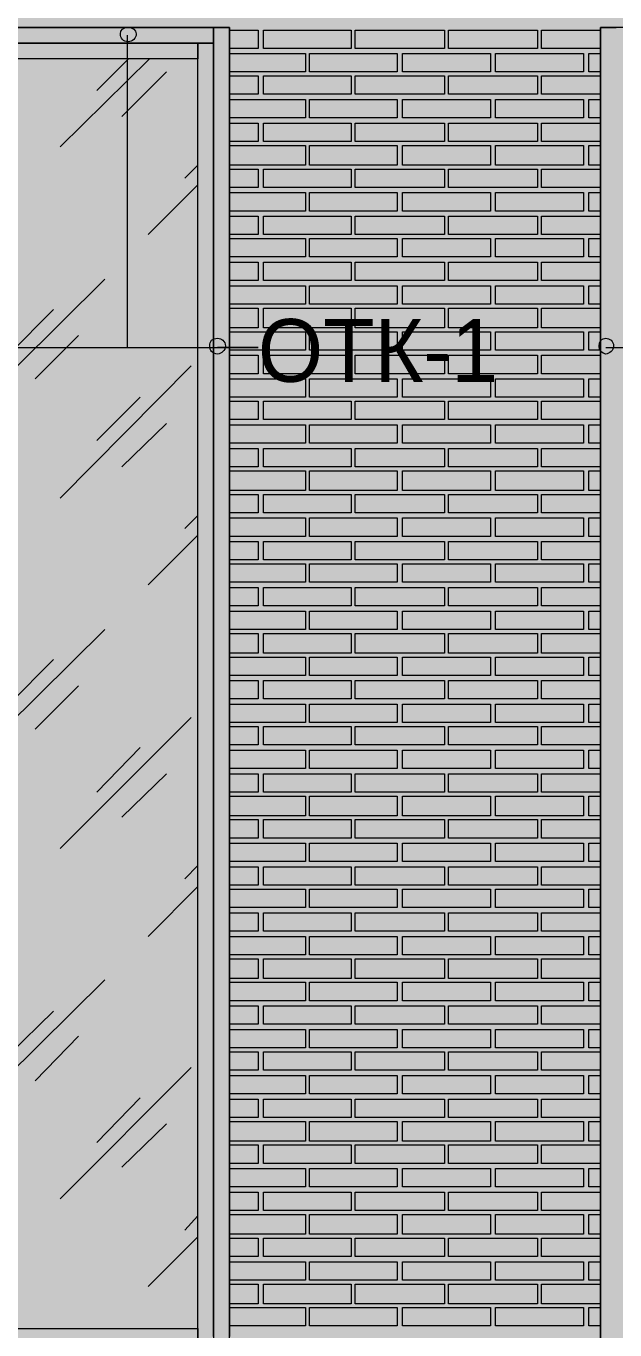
# Model space of a CAD drawing. Header units: millimetres. Extents: x -28928 to 100580, y -22867 to 36490.
# Drawn here: x 18152 to 20052, y 2729 to 6934 of the extents above; entities that cross this region are included whole.
import ezdxf

# ---------------------------------------------------------------- set-up
doc = ezdxf.new("R2010")
doc.units = ezdxf.units.MM
doc.layers.add('PDF _Геометрия', color=7, linetype='Continuous', true_color=0x8f8e8d)
doc.layers.add('PDF _Сплошная заливка', color=7, linetype='Continuous', true_color=0xffffff)
doc.layers.add('PDF _Текст', color=7, linetype='Continuous')

msp = doc.modelspace()

# ---------------------------------------------------------------- hatches: boundary and pattern name
at = {"layer": 'PDF _Сплошная заливка', "true_color": 0xdcd6cf, "transparency": 33554559}
msp.add_hatch(color=254, dxfattribs=at).paths.add_polyline_path([(29465.28620765444, 1544.120618822559), (29486.44005380829, 1544.120618822559), (29486.44005380829, 9028.35138805342), (4952.209284577239, 9028.35138805342), (4952.209284577239, -4713.187073485198), (29465.28620765444, -4713.187073485198)])

# ---------------------------------------------------------------- linework, layer by layer
at = {"layer": 'PDF _Геометрия', "color": 7, "lineweight": 9}
for points in [[(18807.97851534663, 33.73600343792714), (18807.97851534663, 2732.966772668733), (18807.97851534663, 3553.736003437982), (18807.97851534663, 5711.428311130312), (18807.97851534663, 6929.889849591866), (17009.90159226968, 6929.889849591866), (17009.90159226968, 5711.428311130312), (17009.90159226968, 3553.736003437982), (17009.90159226968, 2732.966772668733), (17009.90159226968, 33.73600343792714)], [(18757.20928457741, 2707.58215728412), (18757.20928457741, 6853.736003438018), (18757.20928457741, 6929.889849591866), (18757.20928457741, 6879.120618822635), (18731.82466919279, 6879.120618822635), (17081.82466919277, 6879.120618822635), (17056.44005380815, 6879.120618822635), (17107.20928457738, 6879.120618822635), (17107.20928457738, 2707.58215728412)], [(17056.44005380815, 2707.58215728412), (17056.44005380815, 6879.120618822635), (17056.44005380815, 6929.889849591866), (17081.82466919277, 6929.889849591866), (18731.82466919279, 6929.889849591866), (18757.20928457741, 6929.889849591866), (18807.97851534663, 6929.889849591866), (18807.97851534663, 6853.736003438018), (18807.97851534663, 2707.58215728412)], [(18477.97851534663, 6904.505234207249), (18477.97851534663, 5897.582157284149), (18901.05543842355, 5897.582157284149), (18769.90159226971, 5897.582157284149)], [(21803.36313073129, 6929.889849591866), (20005.28620765434, 6929.889849591866), (20005.28620765434, 5711.428311130312), (20005.28620765434, 3553.736003437982), (20005.28620765434, 2732.966772668733), (20005.28620765434, 33.73600343792714), (20005.28620765434, 109.8898495917747), (20005.28620765434, 807.9667726687039), (20005.28620765434, 2707.58215728412), (20005.28620765434, 6853.736003438018), (20005.28620765434, 6929.889849591866), (20056.05543842357, 6929.889849591866)], [(18262.2092845774, 6544.889849591847), (18549.9015922697, 6828.351388053401)], [(18380.67082303893, 6726.81292651494), (18482.20928457739, 6828.351388053401)], [(18461.05543842354, 6642.197541899546), (18604.90159226971, 6786.043695745699)], [(18664.13236150047, 6443.351388053386), (18706.44005380817, 6485.659080361089)], [(18545.67082303893, 6261.428311130312), (18706.44005380817, 6422.19754189955)], [(17978.74774611585, 5694.505234207223), (18406.05543842355, 6117.582157284163)], [(18097.2092845774, 5876.428311130316), (18241.05543842355, 6020.274464976465)], [(18181.82466919277, 5796.043695745684), (18321.44005380816, 5935.659080361071)], [(17022.59389996199, 5897.582157284149), (18901.05543842355, 5897.582157284149)], [(20022.20928457741, 5897.582157284149), (21896.4400538082, 5897.582157284149)], [(18262.2092845774, 5411.043695745688), (18685.28620765432, 5838.35138805339)], [(18380.67082303893, 5597.197541899543), (18520.28620765432, 5736.812926514929)], [(18461.05543842354, 5512.582157284149), (18604.90159226971, 5652.197541899535)], [(18664.13236150047, 5313.736003437989), (18706.44005380817, 5356.043695745691)], [(18545.67082303893, 5131.812926514915), (18706.44005380817, 5292.582157284152)], [(17978.74774611585, 4564.889849591826), (18406.05543842355, 4987.966772668766)], [(18097.2092845774, 4746.812926514918), (18241.05543842355, 4890.659080361067)], [(18181.82466919277, 4666.428311130287), (18321.44005380816, 4806.043695745673)], [(18262.2092845774, 4281.42831113029), (18685.28620765432, 4704.505234207212)], [(18380.67082303893, 4463.351388053361), (18520.28620765432, 4607.197541899532)], [(18461.05543842354, 4382.966772668751), (18604.90159226971, 4522.582157284138)], [(18664.13236150047, 4184.120618822591), (18706.44005380817, 4226.428311130294)], [(18545.67082303893, 3997.966772668755), (18706.44005380817, 4158.736003437974)], [(17978.74774611585, 3435.274464976428), (18406.05543842355, 3858.351388053368)], [(18097.2092845774, 3617.197541899521), (18241.05543842355, 3756.812926514904)], [(18181.82466919277, 3532.582157284127), (18321.44005380816, 3676.428311130276)], [(18262.2092845774, 3151.812926514893), (18685.28620765432, 3574.889849591815)], [(18380.67082303893, 3333.736003437964), (18520.28620765432, 3477.582157284134)], [(18461.05543842354, 3253.351388053354), (18604.90159226971, 3392.96677266874)], [(18664.13236150047, 3050.274464976428), (18706.44005380817, 3096.812926514896)], [(18545.67082303893, 2868.351388053357), (18706.44005380817, 3029.120618822577)]]:
    msp.add_lwpolyline(points, dxfattribs=at)
at = {"layer": 'PDF _Геометрия', "lineweight": 9}
for points in [[(18807.97851534663, 6921.428311130319), (18901.05543842355, 6921.428311130319), (18901.05543842355, 6862.197541899543), (18807.97851534663, 6862.197541899543)], [(20005.28620765434, 6862.197541899543), (19814.90159226972, 6862.197541899543), (19814.90159226972, 6921.428311130319), (20005.28620765434, 6921.428311130319)], [(18807.97851534663, 6845.274464976472), (18909.5169768851, 6845.274464976472), (19053.36313073125, 6845.274464976472), (19053.36313073125, 6786.043695745699), (18909.5169768851, 6786.043695745699), (18807.97851534663, 6786.043695745699)], [(20005.28620765434, 6786.043695745699), (19967.20928457741, 6786.043695745699), (19967.20928457741, 6845.274464976472), (20005.28620765434, 6845.274464976472)], [(18807.97851534663, 6773.35138805339), (18901.05543842355, 6773.35138805339), (18901.05543842355, 6714.120618822632), (18807.97851534663, 6714.120618822632)], [(20005.28620765434, 6714.120618822632), (19814.90159226972, 6714.120618822632), (19814.90159226972, 6773.35138805339), (20005.28620765434, 6773.35138805339)], [(18807.97851534663, 6697.197541899543), (18909.5169768851, 6697.197541899543), (19053.36313073125, 6697.197541899543), (19053.36313073125, 6637.966772668784), (18909.5169768851, 6637.966772668784), (18807.97851534663, 6637.966772668784)], [(20005.28620765434, 6637.966772668784), (19967.20928457741, 6637.966772668784), (19967.20928457741, 6697.197541899543), (20005.28620765434, 6697.197541899543)], [(18807.97851534663, 6621.043695745695), (18901.05543842355, 6621.043695745695), (18901.05543842355, 6561.812926514936), (18807.97851534663, 6561.812926514936)], [(20005.28620765434, 6561.812926514936), (19814.90159226972, 6561.812926514936), (19814.90159226972, 6621.043695745695), (20005.28620765434, 6621.043695745695)], [(18807.97851534663, 6549.120618822628), (18909.5169768851, 6549.120618822628), (19053.36313073125, 6549.120618822628), (19053.36313073125, 6485.659080361089), (18909.5169768851, 6485.659080361089), (18807.97851534663, 6485.659080361089)], [(20005.28620765434, 6485.659080361089), (19967.20928457741, 6485.659080361089), (19967.20928457741, 6549.120618822628), (20005.28620765434, 6549.120618822628)], [(18807.97851534663, 6472.966772668784), (18901.05543842355, 6472.966772668784), (18901.05543842355, 6413.736003438007), (18807.97851534663, 6413.736003438007)], [(20005.28620765434, 6413.736003438007), (19814.90159226972, 6413.736003438007), (19814.90159226972, 6472.966772668784), (20005.28620765434, 6472.966772668784)], [(18807.97851534663, 6396.812926514936), (18909.5169768851, 6396.812926514936), (19053.36313073125, 6396.812926514936), (19053.36313073125, 6337.58215728416), (18909.5169768851, 6337.58215728416), (18807.97851534663, 6337.58215728416)], [(20005.28620765434, 6337.58215728416), (19967.20928457741, 6337.58215728416), (19967.20928457741, 6396.812926514936), (20005.28620765434, 6396.812926514936)], [(18807.97851534663, 6320.659080361089), (18901.05543842355, 6320.659080361089), (18901.05543842355, 6261.428311130312), (18807.97851534663, 6261.428311130312)], [(20005.28620765434, 6261.428311130312), (19814.90159226972, 6261.428311130312), (19814.90159226972, 6320.659080361089), (20005.28620765434, 6320.659080361089)], [(18807.97851534663, 6248.736003438004), (18909.5169768851, 6248.736003438004), (19053.36313073125, 6248.736003438004), (19053.36313073125, 6189.505234207227), (18909.5169768851, 6189.505234207227), (18807.97851534663, 6189.505234207227)], [(20005.28620765434, 6189.505234207227), (19967.20928457741, 6189.505234207227), (19967.20928457741, 6248.736003438004), (20005.28620765434, 6248.736003438004)], [(18807.97851534663, 6172.582157284156), (18901.05543842355, 6172.582157284156), (18901.05543842355, 6113.351388053383), (18807.97851534663, 6113.351388053383)], [(20005.28620765434, 6113.351388053383), (19814.90159226972, 6113.351388053383), (19814.90159226972, 6172.582157284156), (20005.28620765434, 6172.582157284156)], [(18807.97851534663, 6096.428311130312), (18909.5169768851, 6096.428311130312), (19053.36313073125, 6096.428311130312), (19053.36313073125, 6037.197541899535), (18909.5169768851, 6037.197541899535), (18807.97851534663, 6037.197541899535)], [(20005.28620765434, 6037.197541899535), (19967.20928457741, 6037.197541899535), (19967.20928457741, 6096.428311130312), (20005.28620765434, 6096.428311130312)], [(18807.97851534663, 6024.505234207227), (18901.05543842355, 6024.505234207227), (18901.05543842355, 5961.043695745688), (18807.97851534663, 5961.043695745688)], [(20005.28620765434, 5961.043695745688), (19814.90159226972, 5961.043695745688), (19814.90159226972, 6024.505234207227), (20005.28620765434, 6024.505234207227)], [(18807.97851534663, 5948.351388053379), (18909.5169768851, 5948.351388053379), (19053.36313073125, 5948.351388053379), (19053.36313073125, 5889.120618822621), (18909.5169768851, 5889.120618822621), (18807.97851534663, 5889.120618822621)], [(20005.28620765434, 5889.120618822621), (19967.20928457741, 5889.120618822621), (19967.20928457741, 5948.351388053379), (20005.28620765434, 5948.351388053379)], [(18807.97851534663, 5872.197541899532), (18901.05543842355, 5872.197541899532), (18901.05543842355, 5812.966772668777), (18807.97851534663, 5812.966772668777)], [(20005.28620765434, 5812.966772668777), (19814.90159226972, 5812.966772668777), (19814.90159226972, 5872.197541899532), (20005.28620765434, 5872.197541899532)], [(18807.97851534663, 5796.043695745684), (18909.5169768851, 5796.043695745684), (19053.36313073125, 5796.043695745684), (19053.36313073125, 5736.812926514929), (18909.5169768851, 5736.812926514929), (18807.97851534663, 5736.812926514929)], [(20005.28620765434, 5736.812926514929), (19967.20928457741, 5736.812926514929), (19967.20928457741, 5796.043695745684), (20005.28620765434, 5796.043695745684)], [(18807.97851534663, 5724.120618822621), (18901.05543842355, 5724.120618822621), (18901.05543842355, 5664.889849591844), (18807.97851534663, 5664.889849591844)], [(20005.28620765434, 5664.889849591844), (19814.90159226972, 5664.889849591844), (19814.90159226972, 5724.120618822621), (20005.28620765434, 5724.120618822621)], [(18807.97851534663, 5647.966772668773), (18909.5169768851, 5647.966772668773), (19053.36313073125, 5647.966772668773), (19053.36313073125, 5588.736003437996), (18909.5169768851, 5588.736003437996), (18807.97851534663, 5588.736003437996)], [(20005.28620765434, 5588.736003437996), (19967.20928457741, 5588.736003437996), (19967.20928457741, 5647.966772668773), (20005.28620765434, 5647.966772668773)], [(18807.97851534663, 5571.812926514925), (18901.05543842355, 5571.812926514925), (18901.05543842355, 5512.582157284149), (18807.97851534663, 5512.582157284149)], [(20005.28620765434, 5512.582157284149), (19814.90159226972, 5512.582157284149), (19814.90159226972, 5571.812926514925), (20005.28620765434, 5571.812926514925)], [(18807.97851534663, 5499.889849591844), (18909.5169768851, 5499.889849591844), (19053.36313073125, 5499.889849591844), (19053.36313073125, 5436.428311130305), (18909.5169768851, 5436.428311130305), (18807.97851534663, 5436.428311130305)], [(20005.28620765434, 5436.428311130305), (19967.20928457741, 5436.428311130305), (19967.20928457741, 5499.889849591844), (20005.28620765434, 5499.889849591844)], [(18807.97851534663, 5423.736003437996), (18901.05543842355, 5423.736003437996), (18901.05543842355, 5364.505234207219), (18807.97851534663, 5364.505234207219)], [(20005.28620765434, 5364.505234207219), (19814.90159226972, 5364.505234207219), (19814.90159226972, 5423.736003437996), (20005.28620765434, 5423.736003437996)], [(18807.97851534663, 5347.582157284149), (18909.5169768851, 5347.582157284149), (19053.36313073125, 5347.582157284149), (19053.36313073125, 5288.351388053372), (18909.5169768851, 5288.351388053372), (18807.97851534663, 5288.351388053372)], [(20005.28620765434, 5288.351388053372), (19967.20928457741, 5288.351388053372), (19967.20928457741, 5347.582157284149), (20005.28620765434, 5347.582157284149)], [(18807.97851534663, 5271.428311130301), (18901.05543842355, 5271.428311130301), (18901.05543842355, 5212.197541899524), (18807.97851534663, 5212.197541899524)], [(20005.28620765434, 5212.197541899524), (19814.90159226972, 5212.197541899524), (19814.90159226972, 5271.428311130301), (20005.28620765434, 5271.428311130301)], [(18807.97851534663, 5199.505234207216), (18909.5169768851, 5199.505234207216), (19053.36313073125, 5199.505234207216), (19053.36313073125, 5140.274464976461), (18909.5169768851, 5140.274464976461), (18807.97851534663, 5140.274464976461)], [(20005.28620765434, 5140.274464976461), (19967.20928457741, 5140.274464976461), (19967.20928457741, 5199.505234207216), (20005.28620765434, 5199.505234207216)], [(18807.97851534663, 5123.351388053372), (18901.05543842355, 5123.351388053372), (18901.05543842355, 5064.120618822613), (18807.97851534663, 5064.120618822613)], [(20005.28620765434, 5064.120618822613), (19814.90159226972, 5064.120618822613), (19814.90159226972, 5123.351388053372), (20005.28620765434, 5123.351388053372)], [(18807.97851534663, 5047.197541899524), (18909.5169768851, 5047.197541899524), (19053.36313073125, 5047.197541899524), (19053.36313073125, 4987.966772668766), (18909.5169768851, 4987.966772668766), (18807.97851534663, 4987.966772668766)], [(20005.28620765434, 4987.966772668766), (19967.20928457741, 4987.966772668766), (19967.20928457741, 5047.197541899524), (20005.28620765434, 5047.197541899524)], [(18807.97851534663, 4975.274464976457), (18901.05543842355, 4975.274464976457), (18901.05543842355, 4911.812926514918), (18807.97851534663, 4911.812926514918)], [(20005.28620765434, 4911.812926514918), (19814.90159226972, 4911.812926514918), (19814.90159226972, 4975.274464976457), (20005.28620765434, 4975.274464976457)], [(18807.97851534663, 4899.12061882261), (18909.5169768851, 4899.12061882261), (19053.36313073125, 4899.12061882261), (19053.36313073125, 4839.889849591833), (18909.5169768851, 4839.889849591833), (18807.97851534663, 4839.889849591833)], [(20005.28620765434, 4839.889849591833), (19967.20928457741, 4839.889849591833), (19967.20928457741, 4899.12061882261), (20005.28620765434, 4899.12061882261)], [(18807.97851534663, 4822.966772668762), (18901.05543842355, 4822.966772668762), (18901.05543842355, 4763.736003437989), (18807.97851534663, 4763.736003437989)], [(20005.28620765434, 4763.736003437989), (19814.90159226972, 4763.736003437989), (19814.90159226972, 4822.966772668762), (20005.28620765434, 4822.966772668762)], [(18807.97851534663, 4746.812926514918), (18909.5169768851, 4746.812926514918), (19053.36313073125, 4746.812926514918), (19053.36313073125, 4687.582157284141), (18909.5169768851, 4687.582157284141), (18807.97851534663, 4687.582157284141)], [(20005.28620765434, 4687.582157284141), (19967.20928457741, 4687.582157284141), (19967.20928457741, 4746.812926514918), (20005.28620765434, 4746.812926514918)], [(18807.97851534663, 4674.889849591833), (18901.05543842355, 4674.889849591833), (18901.05543842355, 4615.659080361056), (18807.97851534663, 4615.659080361056)], [(20005.28620765434, 4615.659080361056), (19814.90159226972, 4615.659080361056), (19814.90159226972, 4674.889849591833), (20005.28620765434, 4674.889849591833)], [(18807.97851534663, 4598.736003437985), (18909.5169768851, 4598.736003437985), (19053.36313073125, 4598.736003437985), (19053.36313073125, 4539.505234207209), (18909.5169768851, 4539.505234207209), (18807.97851534663, 4539.505234207209)], [(20005.28620765434, 4539.505234207209), (19967.20928457741, 4539.505234207209), (19967.20928457741, 4598.736003437985), (20005.28620765434, 4598.736003437985)], [(18807.97851534663, 4522.582157284138), (18901.05543842355, 4522.582157284138), (18901.05543842355, 4463.351388053361), (18807.97851534663, 4463.351388053361)], [(20005.28620765434, 4463.351388053361), (19814.90159226972, 4463.351388053361), (19814.90159226972, 4522.582157284138), (20005.28620765434, 4522.582157284138)], [(18807.97851534663, 4450.659080361056), (18909.5169768851, 4450.659080361056), (19053.36313073125, 4450.659080361056), (19053.36313073125, 4387.197541899517), (18909.5169768851, 4387.197541899517), (18807.97851534663, 4387.197541899517)], [(20005.28620765434, 4387.197541899517), (19967.20928457741, 4387.197541899517), (19967.20928457741, 4450.659080361056), (20005.28620765434, 4450.659080361056)], [(18807.97851534663, 4374.505234207209), (18901.05543842355, 4374.505234207209), (18901.05543842355, 4315.27446497645), (18807.97851534663, 4315.27446497645)], [(20005.28620765434, 4315.27446497645), (19814.90159226972, 4315.27446497645), (19814.90159226972, 4374.505234207209), (20005.28620765434, 4374.505234207209)], [(18807.97851534663, 4298.351388053361), (18909.5169768851, 4298.351388053361), (19053.36313073125, 4298.351388053361), (19053.36313073125, 4239.120618822602), (18909.5169768851, 4239.120618822602), (18807.97851534663, 4239.120618822602)], [(20005.28620765434, 4239.120618822602), (19967.20928457741, 4239.120618822602), (19967.20928457741, 4298.351388053361), (20005.28620765434, 4298.351388053361)], [(18807.97851534663, 4222.197541899513), (18901.05543842355, 4222.197541899513), (18901.05543842355, 4162.966772668755), (18807.97851534663, 4162.966772668755)], [(20005.28620765434, 4162.966772668755), (19814.90159226972, 4162.966772668755), (19814.90159226972, 4222.197541899513), (20005.28620765434, 4222.197541899513)], [(18807.97851534663, 4150.27446497645), (18909.5169768851, 4150.27446497645), (19053.36313073125, 4150.27446497645), (19053.36313073125, 4091.043695745673), (18909.5169768851, 4091.043695745673), (18807.97851534663, 4091.043695745673)], [(20005.28620765434, 4091.043695745673), (19967.20928457741, 4091.043695745673), (19967.20928457741, 4150.27446497645), (20005.28620765434, 4150.27446497645)], [(18807.97851534663, 4074.120618822602), (18901.05543842355, 4074.120618822602), (18901.05543842355, 4014.889849591826), (18807.97851534663, 4014.889849591826)], [(20005.28620765434, 4014.889849591826), (19814.90159226972, 4014.889849591826), (19814.90159226972, 4074.120618822602), (20005.28620765434, 4074.120618822602)], [(18807.97851534663, 3997.966772668755), (18909.5169768851, 3997.966772668755), (19053.36313073125, 3997.966772668755), (19053.36313073125, 3938.736003437978), (18909.5169768851, 3938.736003437978), (18807.97851534663, 3938.736003437978)], [(20005.28620765434, 3938.736003437978), (19967.20928457741, 3938.736003437978), (19967.20928457741, 3997.966772668755), (20005.28620765434, 3997.966772668755)], [(18807.97851534663, 3926.04369574567), (18901.05543842355, 3926.04369574567), (18901.05543842355, 3862.582157284131), (18807.97851534663, 3862.582157284131)], [(20005.28620765434, 3862.582157284131), (19814.90159226972, 3862.582157284131), (19814.90159226972, 3926.04369574567), (20005.28620765434, 3926.04369574567)], [(18807.97851534663, 3849.889849591822), (18909.5169768851, 3849.889849591822), (19053.36313073125, 3849.889849591822), (19053.36313073125, 3790.659080361049), (18909.5169768851, 3790.659080361049), (18807.97851534663, 3790.659080361049)], [(20005.28620765434, 3790.659080361049), (19967.20928457741, 3790.659080361049), (19967.20928457741, 3849.889849591822), (20005.28620765434, 3849.889849591822)], [(18807.97851534663, 3773.736003437978), (18901.05543842355, 3773.736003437978), (18901.05543842355, 3714.505234207201), (18807.97851534663, 3714.505234207201)], [(20005.28620765434, 3714.505234207201), (19814.90159226972, 3714.505234207201), (19814.90159226972, 3773.736003437978), (20005.28620765434, 3773.736003437978)], [(18807.97851534663, 3697.582157284131), (18909.5169768851, 3697.582157284131), (19053.36313073125, 3697.582157284131), (19053.36313073125, 3638.351388053354), (18909.5169768851, 3638.351388053354), (18807.97851534663, 3638.351388053354)], [(20005.28620765434, 3638.351388053354), (19967.20928457741, 3638.351388053354), (19967.20928457741, 3697.582157284131), (20005.28620765434, 3697.582157284131)], [(18807.97851534663, 3625.659080361045), (18901.05543842355, 3625.659080361045), (18901.05543842355, 3566.428311130287), (18807.97851534663, 3566.428311130287)], [(20005.28620765434, 3566.428311130287), (19814.90159226972, 3566.428311130287), (19814.90159226972, 3625.659080361045), (20005.28620765434, 3625.659080361045)], [(18807.97851534663, 3549.505234207198), (18909.5169768851, 3549.505234207198), (19053.36313073125, 3549.505234207198), (19053.36313073125, 3490.274464976439), (18909.5169768851, 3490.274464976439), (18807.97851534663, 3490.274464976439)], [(20005.28620765434, 3490.274464976439), (19967.20928457741, 3490.274464976439), (19967.20928457741, 3549.505234207198), (20005.28620765434, 3549.505234207198)], [(18807.97851534663, 3473.35138805335), (18901.05543842355, 3473.35138805335), (18901.05543842355, 3414.120618822595), (18807.97851534663, 3414.120618822595)], [(20005.28620765434, 3414.120618822595), (19814.90159226972, 3414.120618822595), (19814.90159226972, 3473.35138805335), (20005.28620765434, 3473.35138805335)], [(18807.97851534663, 3401.428311130287), (18909.5169768851, 3401.428311130287), (19053.36313073125, 3401.428311130287), (19053.36313073125, 3337.966772668748), (18909.5169768851, 3337.966772668748), (18807.97851534663, 3337.966772668748)], [(20005.28620765434, 3337.966772668748), (19967.20928457741, 3337.966772668748), (19967.20928457741, 3401.428311130287), (20005.28620765434, 3401.428311130287)], [(18807.97851534663, 3325.274464976439), (18901.05543842355, 3325.274464976439), (18901.05543842355, 3266.043695745662), (18807.97851534663, 3266.043695745662)], [(20005.28620765434, 3266.043695745662), (19814.90159226972, 3266.043695745662), (19814.90159226972, 3325.274464976439), (20005.28620765434, 3325.274464976439)], [(18807.97851534663, 3249.120618822591), (18909.5169768851, 3249.120618822591), (19053.36313073125, 3249.120618822591), (19053.36313073125, 3189.889849591815), (18909.5169768851, 3189.889849591815), (18807.97851534663, 3189.889849591815)], [(20005.28620765434, 3189.889849591815), (19967.20928457741, 3189.889849591815), (19967.20928457741, 3249.120618822591), (20005.28620765434, 3249.120618822591)], [(18807.97851534663, 3172.966772668744), (18901.05543842355, 3172.966772668744), (18901.05543842355, 3113.736003437967), (18807.97851534663, 3113.736003437967)], [(20005.28620765434, 3113.736003437967), (19814.90159226972, 3113.736003437967), (19814.90159226972, 3172.966772668744), (20005.28620765434, 3172.966772668744)], [(18807.97851534663, 3101.043695745662), (18909.5169768851, 3101.043695745662), (19053.36313073125, 3101.043695745662), (19053.36313073125, 3037.582157284123), (18909.5169768851, 3037.582157284123), (18807.97851534663, 3037.582157284123)], [(20005.28620765434, 3037.582157284123), (19967.20928457741, 3037.582157284123), (19967.20928457741, 3101.043695745662), (20005.28620765434, 3101.043695745662)], [(18807.97851534663, 3024.889849591815), (18901.05543842355, 3024.889849591815), (18901.05543842355, 2965.659080361038), (18807.97851534663, 2965.659080361038)], [(20005.28620765434, 2965.659080361038), (19814.90159226972, 2965.659080361038), (19814.90159226972, 3024.889849591815), (20005.28620765434, 3024.889849591815)], [(18807.97851534663, 2948.736003437967), (18909.5169768851, 2948.736003437967), (19053.36313073125, 2948.736003437967), (19053.36313073125, 2889.50523420719), (18909.5169768851, 2889.50523420719), (18807.97851534663, 2889.50523420719)], [(20005.28620765434, 2889.50523420719), (19967.20928457741, 2889.50523420719), (19967.20928457741, 2948.736003437967), (20005.28620765434, 2948.736003437967)], [(18807.97851534663, 2876.812926514882), (18901.05543842355, 2876.812926514882), (18901.05543842355, 2813.351388053343), (18807.97851534663, 2813.351388053343)], [(20005.28620765434, 2813.351388053343), (19814.90159226972, 2813.351388053343), (19814.90159226972, 2876.812926514882), (20005.28620765434, 2876.812926514882)], [(18807.97851534663, 2800.659080361034), (18909.5169768851, 2800.659080361034), (19053.36313073125, 2800.659080361034), (19053.36313073125, 2741.428311130279), (18909.5169768851, 2741.428311130279), (18807.97851534663, 2741.428311130279)], [(20005.28620765434, 2741.428311130279), (19967.20928457741, 2741.428311130279), (19967.20928457741, 2800.659080361034), (20005.28620765434, 2800.659080361034)]]:
    msp.add_lwpolyline(points, dxfattribs=at)
for points in [[(19201.44005380818, 6921.428311130319), (19201.44005380818, 6862.197541899543), (18917.97851534663, 6862.197541899543), (18917.97851534663, 6921.428311130319)], [(19501.82466919278, 6921.428311130319), (19501.82466919278, 6862.197541899543), (19214.13236150048, 6862.197541899543), (19214.13236150048, 6921.428311130319)], [(19802.20928457741, 6921.428311130319), (19802.20928457741, 6862.197541899543), (19514.51697688509, 6862.197541899543), (19514.51697688509, 6921.428311130319)], [(19349.51697688509, 6786.043695745699), (19209.9015922697, 6786.043695745699), (19066.05543842355, 6786.043695745699), (19066.05543842355, 6845.274464976472), (19209.9015922697, 6845.274464976472), (19349.51697688509, 6845.274464976472)], [(19649.90159226972, 6786.043695745699), (19510.28620765433, 6786.043695745699), (19366.44005380818, 6786.043695745699), (19366.44005380818, 6845.274464976472), (19510.28620765433, 6845.274464976472), (19649.90159226972, 6845.274464976472)], [(19950.28620765434, 6786.043695745699), (19806.44005380817, 6786.043695745699), (19666.82466919279, 6786.043695745699), (19666.82466919279, 6845.274464976472), (19806.44005380817, 6845.274464976472), (19950.28620765434, 6845.274464976472)], [(19201.44005380818, 6773.35138805339), (19201.44005380818, 6714.120618822632), (18917.97851534663, 6714.120618822632), (18917.97851534663, 6773.35138805339)], [(19501.82466919278, 6773.35138805339), (19501.82466919278, 6714.120618822632), (19214.13236150048, 6714.120618822632), (19214.13236150048, 6773.35138805339)], [(19802.20928457741, 6773.35138805339), (19802.20928457741, 6714.120618822632), (19514.51697688509, 6714.120618822632), (19514.51697688509, 6773.35138805339)], [(19349.51697688509, 6637.966772668784), (19209.9015922697, 6637.966772668784), (19066.05543842355, 6637.966772668784), (19066.05543842355, 6697.197541899543), (19209.9015922697, 6697.197541899543), (19349.51697688509, 6697.197541899543)], [(19649.90159226972, 6637.966772668784), (19510.28620765433, 6637.966772668784), (19366.44005380818, 6637.966772668784), (19366.44005380818, 6697.197541899543), (19510.28620765433, 6697.197541899543), (19649.90159226972, 6697.197541899543)], [(19950.28620765434, 6637.966772668784), (19806.44005380817, 6637.966772668784), (19666.82466919279, 6637.966772668784), (19666.82466919279, 6697.197541899543), (19806.44005380817, 6697.197541899543), (19950.28620765434, 6697.197541899543)], [(19201.44005380818, 6621.043695745695), (19201.44005380818, 6561.812926514936), (18917.97851534663, 6561.812926514936), (18917.97851534663, 6621.043695745695)], [(19501.82466919278, 6621.043695745695), (19501.82466919278, 6561.812926514936), (19214.13236150048, 6561.812926514936), (19214.13236150048, 6621.043695745695)], [(19802.20928457741, 6621.043695745695), (19802.20928457741, 6561.812926514936), (19514.51697688509, 6561.812926514936), (19514.51697688509, 6621.043695745695)], [(19349.51697688509, 6485.659080361089), (19209.9015922697, 6485.659080361089), (19066.05543842355, 6485.659080361089), (19066.05543842355, 6549.120618822628), (19209.9015922697, 6549.120618822628), (19349.51697688509, 6549.120618822628)], [(19649.90159226972, 6485.659080361089), (19510.28620765433, 6485.659080361089), (19366.44005380818, 6485.659080361089), (19366.44005380818, 6549.120618822628), (19510.28620765433, 6549.120618822628), (19649.90159226972, 6549.120618822628)], [(19950.28620765434, 6485.659080361089), (19806.44005380817, 6485.659080361089), (19666.82466919279, 6485.659080361089), (19666.82466919279, 6549.120618822628), (19806.44005380817, 6549.120618822628), (19950.28620765434, 6549.120618822628)], [(19201.44005380818, 6472.966772668784), (19201.44005380818, 6413.736003438007), (18917.97851534663, 6413.736003438007), (18917.97851534663, 6472.966772668784)], [(19501.82466919278, 6472.966772668784), (19501.82466919278, 6413.736003438007), (19214.13236150048, 6413.736003438007), (19214.13236150048, 6472.966772668784)], [(19802.20928457741, 6472.966772668784), (19802.20928457741, 6413.736003438007), (19514.51697688509, 6413.736003438007), (19514.51697688509, 6472.966772668784)], [(19349.51697688509, 6337.58215728416), (19209.9015922697, 6337.58215728416), (19066.05543842355, 6337.58215728416), (19066.05543842355, 6396.812926514936), (19209.9015922697, 6396.812926514936), (19349.51697688509, 6396.812926514936)], [(19649.90159226972, 6337.58215728416), (19510.28620765433, 6337.58215728416), (19366.44005380818, 6337.58215728416), (19366.44005380818, 6396.812926514936), (19510.28620765433, 6396.812926514936), (19649.90159226972, 6396.812926514936)], [(19950.28620765434, 6337.58215728416), (19806.44005380817, 6337.58215728416), (19666.82466919279, 6337.58215728416), (19666.82466919279, 6396.812926514936), (19806.44005380817, 6396.812926514936), (19950.28620765434, 6396.812926514936)], [(19201.44005380818, 6320.659080361089), (19201.44005380818, 6261.428311130312), (18917.97851534663, 6261.428311130312), (18917.97851534663, 6320.659080361089)], [(19501.82466919278, 6320.659080361089), (19501.82466919278, 6261.428311130312), (19214.13236150048, 6261.428311130312), (19214.13236150048, 6320.659080361089)], [(19802.20928457741, 6320.659080361089), (19802.20928457741, 6261.428311130312), (19514.51697688509, 6261.428311130312), (19514.51697688509, 6320.659080361089)], [(19349.51697688509, 6189.505234207227), (19209.9015922697, 6189.505234207227), (19066.05543842355, 6189.505234207227), (19066.05543842355, 6248.736003438004), (19209.9015922697, 6248.736003438004), (19349.51697688509, 6248.736003438004)], [(19649.90159226972, 6189.505234207227), (19510.28620765433, 6189.505234207227), (19366.44005380818, 6189.505234207227), (19366.44005380818, 6248.736003438004), (19510.28620765433, 6248.736003438004), (19649.90159226972, 6248.736003438004)], [(19950.28620765434, 6189.505234207227), (19806.44005380817, 6189.505234207227), (19666.82466919279, 6189.505234207227), (19666.82466919279, 6248.736003438004), (19806.44005380817, 6248.736003438004), (19950.28620765434, 6248.736003438004)], [(19201.44005380818, 6172.582157284156), (19201.44005380818, 6113.351388053383), (18917.97851534663, 6113.351388053383), (18917.97851534663, 6172.582157284156)], [(19501.82466919278, 6172.582157284156), (19501.82466919278, 6113.351388053383), (19214.13236150048, 6113.351388053383), (19214.13236150048, 6172.582157284156)], [(19802.20928457741, 6172.582157284156), (19802.20928457741, 6113.351388053383), (19514.51697688509, 6113.351388053383), (19514.51697688509, 6172.582157284156)], [(19349.51697688509, 6037.197541899535), (19209.9015922697, 6037.197541899535), (19066.05543842355, 6037.197541899535), (19066.05543842355, 6096.428311130312), (19209.9015922697, 6096.428311130312), (19349.51697688509, 6096.428311130312)], [(19649.90159226972, 6037.197541899535), (19510.28620765433, 6037.197541899535), (19366.44005380818, 6037.197541899535), (19366.44005380818, 6096.428311130312), (19510.28620765433, 6096.428311130312), (19649.90159226972, 6096.428311130312)], [(19950.28620765434, 6037.197541899535), (19806.44005380817, 6037.197541899535), (19666.82466919279, 6037.197541899535), (19666.82466919279, 6096.428311130312), (19806.44005380817, 6096.428311130312), (19950.28620765434, 6096.428311130312)], [(19201.44005380818, 6024.505234207227), (19201.44005380818, 5961.043695745688), (18917.97851534663, 5961.043695745688), (18917.97851534663, 6024.505234207227)], [(19501.82466919278, 6024.505234207227), (19501.82466919278, 5961.043695745688), (19214.13236150048, 5961.043695745688), (19214.13236150048, 6024.505234207227)], [(19802.20928457741, 6024.505234207227), (19802.20928457741, 5961.043695745688), (19514.51697688509, 5961.043695745688), (19514.51697688509, 6024.505234207227)], [(19349.51697688509, 5889.120618822621), (19209.9015922697, 5889.120618822621), (19066.05543842355, 5889.120618822621), (19066.05543842355, 5948.351388053379), (19209.9015922697, 5948.351388053379), (19349.51697688509, 5948.351388053379)], [(19649.90159226972, 5889.120618822621), (19510.28620765433, 5889.120618822621), (19366.44005380818, 5889.120618822621), (19366.44005380818, 5948.351388053379), (19510.28620765433, 5948.351388053379), (19649.90159226972, 5948.351388053379)], [(19950.28620765434, 5889.120618822621), (19806.44005380817, 5889.120618822621), (19666.82466919279, 5889.120618822621), (19666.82466919279, 5948.351388053379), (19806.44005380817, 5948.351388053379), (19950.28620765434, 5948.351388053379)], [(19201.44005380818, 5872.197541899532), (19201.44005380818, 5812.966772668777), (18917.97851534663, 5812.966772668777), (18917.97851534663, 5872.197541899532)], [(19501.82466919278, 5872.197541899532), (19501.82466919278, 5812.966772668777), (19214.13236150048, 5812.966772668777), (19214.13236150048, 5872.197541899532)], [(19802.20928457741, 5872.197541899532), (19802.20928457741, 5812.966772668777), (19514.51697688509, 5812.966772668777), (19514.51697688509, 5872.197541899532)], [(19349.51697688509, 5736.812926514929), (19209.9015922697, 5736.812926514929), (19066.05543842355, 5736.812926514929), (19066.05543842355, 5796.043695745684), (19209.9015922697, 5796.043695745684), (19349.51697688509, 5796.043695745684)], [(19649.90159226972, 5736.812926514929), (19510.28620765433, 5736.812926514929), (19366.44005380818, 5736.812926514929), (19366.44005380818, 5796.043695745684), (19510.28620765433, 5796.043695745684), (19649.90159226972, 5796.043695745684)], [(19950.28620765434, 5736.812926514929), (19806.44005380817, 5736.812926514929), (19666.82466919279, 5736.812926514929), (19666.82466919279, 5796.043695745684), (19806.44005380817, 5796.043695745684), (19950.28620765434, 5796.043695745684)], [(19201.44005380818, 5724.120618822621), (19201.44005380818, 5664.889849591844), (18917.97851534663, 5664.889849591844), (18917.97851534663, 5724.120618822621)], [(19501.82466919278, 5724.120618822621), (19501.82466919278, 5664.889849591844), (19214.13236150048, 5664.889849591844), (19214.13236150048, 5724.120618822621)], [(19802.20928457741, 5724.120618822621), (19802.20928457741, 5664.889849591844), (19514.51697688509, 5664.889849591844), (19514.51697688509, 5724.120618822621)], [(19349.51697688509, 5588.736003437996), (19209.9015922697, 5588.736003437996), (19066.05543842355, 5588.736003437996), (19066.05543842355, 5647.966772668773), (19209.9015922697, 5647.966772668773), (19349.51697688509, 5647.966772668773)], [(19649.90159226972, 5588.736003437996), (19510.28620765433, 5588.736003437996), (19366.44005380818, 5588.736003437996), (19366.44005380818, 5647.966772668773), (19510.28620765433, 5647.966772668773), (19649.90159226972, 5647.966772668773)], [(19950.28620765434, 5588.736003437996), (19806.44005380817, 5588.736003437996), (19666.82466919279, 5588.736003437996), (19666.82466919279, 5647.966772668773), (19806.44005380817, 5647.966772668773), (19950.28620765434, 5647.966772668773)], [(19201.44005380818, 5571.812926514925), (19201.44005380818, 5512.582157284149), (18917.97851534663, 5512.582157284149), (18917.97851534663, 5571.812926514925)], [(19501.82466919278, 5571.812926514925), (19501.82466919278, 5512.582157284149), (19214.13236150048, 5512.582157284149), (19214.13236150048, 5571.812926514925)], [(19802.20928457741, 5571.812926514925), (19802.20928457741, 5512.582157284149), (19514.51697688509, 5512.582157284149), (19514.51697688509, 5571.812926514925)], [(19349.51697688509, 5436.428311130305), (19209.9015922697, 5436.428311130305), (19066.05543842355, 5436.428311130305), (19066.05543842355, 5499.889849591844), (19209.9015922697, 5499.889849591844), (19349.51697688509, 5499.889849591844)], [(19649.90159226972, 5436.428311130305), (19510.28620765433, 5436.428311130305), (19366.44005380818, 5436.428311130305), (19366.44005380818, 5499.889849591844), (19510.28620765433, 5499.889849591844), (19649.90159226972, 5499.889849591844)], [(19950.28620765434, 5436.428311130305), (19806.44005380817, 5436.428311130305), (19666.82466919279, 5436.428311130305), (19666.82466919279, 5499.889849591844), (19806.44005380817, 5499.889849591844), (19950.28620765434, 5499.889849591844)], [(19201.44005380818, 5423.736003437996), (19201.44005380818, 5364.505234207219), (18917.97851534663, 5364.505234207219), (18917.97851534663, 5423.736003437996)], [(19501.82466919278, 5423.736003437996), (19501.82466919278, 5364.505234207219), (19214.13236150048, 5364.505234207219), (19214.13236150048, 5423.736003437996)], [(19802.20928457741, 5423.736003437996), (19802.20928457741, 5364.505234207219), (19514.51697688509, 5364.505234207219), (19514.51697688509, 5423.736003437996)], [(19349.51697688509, 5288.351388053372), (19209.9015922697, 5288.351388053372), (19066.05543842355, 5288.351388053372), (19066.05543842355, 5347.582157284149), (19209.9015922697, 5347.582157284149), (19349.51697688509, 5347.582157284149)], [(19649.90159226972, 5288.351388053372), (19510.28620765433, 5288.351388053372), (19366.44005380818, 5288.351388053372), (19366.44005380818, 5347.582157284149), (19510.28620765433, 5347.582157284149), (19649.90159226972, 5347.582157284149)], [(19950.28620765434, 5288.351388053372), (19806.44005380817, 5288.351388053372), (19666.82466919279, 5288.351388053372), (19666.82466919279, 5347.582157284149), (19806.44005380817, 5347.582157284149), (19950.28620765434, 5347.582157284149)], [(19201.44005380818, 5271.428311130301), (19201.44005380818, 5212.197541899524), (18917.97851534663, 5212.197541899524), (18917.97851534663, 5271.428311130301)], [(19501.82466919278, 5271.428311130301), (19501.82466919278, 5212.197541899524), (19214.13236150048, 5212.197541899524), (19214.13236150048, 5271.428311130301)], [(19802.20928457741, 5271.428311130301), (19802.20928457741, 5212.197541899524), (19514.51697688509, 5212.197541899524), (19514.51697688509, 5271.428311130301)], [(19349.51697688509, 5140.274464976461), (19209.9015922697, 5140.274464976461), (19066.05543842355, 5140.274464976461), (19066.05543842355, 5199.505234207216), (19209.9015922697, 5199.505234207216), (19349.51697688509, 5199.505234207216)], [(19649.90159226972, 5140.274464976461), (19510.28620765433, 5140.274464976461), (19366.44005380818, 5140.274464976461), (19366.44005380818, 5199.505234207216), (19510.28620765433, 5199.505234207216), (19649.90159226972, 5199.505234207216)], [(19950.28620765434, 5140.274464976461), (19806.44005380817, 5140.274464976461), (19666.82466919279, 5140.274464976461), (19666.82466919279, 5199.505234207216), (19806.44005380817, 5199.505234207216), (19950.28620765434, 5199.505234207216)], [(19201.44005380818, 5123.351388053372), (19201.44005380818, 5064.120618822613), (18917.97851534663, 5064.120618822613), (18917.97851534663, 5123.351388053372)], [(19501.82466919278, 5123.351388053372), (19501.82466919278, 5064.120618822613), (19214.13236150048, 5064.120618822613), (19214.13236150048, 5123.351388053372)], [(19802.20928457741, 5123.351388053372), (19802.20928457741, 5064.120618822613), (19514.51697688509, 5064.120618822613), (19514.51697688509, 5123.351388053372)], [(19349.51697688509, 4987.966772668766), (19209.9015922697, 4987.966772668766), (19066.05543842355, 4987.966772668766), (19066.05543842355, 5047.197541899524), (19209.9015922697, 5047.197541899524), (19349.51697688509, 5047.197541899524)], [(19649.90159226972, 4987.966772668766), (19510.28620765433, 4987.966772668766), (19366.44005380818, 4987.966772668766), (19366.44005380818, 5047.197541899524), (19510.28620765433, 5047.197541899524), (19649.90159226972, 5047.197541899524)], [(19950.28620765434, 4987.966772668766), (19806.44005380817, 4987.966772668766), (19666.82466919279, 4987.966772668766), (19666.82466919279, 5047.197541899524), (19806.44005380817, 5047.197541899524), (19950.28620765434, 5047.197541899524)], [(19201.44005380818, 4975.274464976457), (19201.44005380818, 4911.812926514918), (18917.97851534663, 4911.812926514918), (18917.97851534663, 4975.274464976457)], [(19501.82466919278, 4975.274464976457), (19501.82466919278, 4911.812926514918), (19214.13236150048, 4911.812926514918), (19214.13236150048, 4975.274464976457)], [(19802.20928457741, 4975.274464976457), (19802.20928457741, 4911.812926514918), (19514.51697688509, 4911.812926514918), (19514.51697688509, 4975.274464976457)], [(19349.51697688509, 4839.889849591833), (19209.9015922697, 4839.889849591833), (19066.05543842355, 4839.889849591833), (19066.05543842355, 4899.12061882261), (19209.9015922697, 4899.12061882261), (19349.51697688509, 4899.12061882261)], [(19649.90159226972, 4839.889849591833), (19510.28620765433, 4839.889849591833), (19366.44005380818, 4839.889849591833), (19366.44005380818, 4899.12061882261), (19510.28620765433, 4899.12061882261), (19649.90159226972, 4899.12061882261)], [(19950.28620765434, 4839.889849591833), (19806.44005380817, 4839.889849591833), (19666.82466919279, 4839.889849591833), (19666.82466919279, 4899.12061882261), (19806.44005380817, 4899.12061882261), (19950.28620765434, 4899.12061882261)], [(19201.44005380818, 4822.966772668762), (19201.44005380818, 4763.736003437989), (18917.97851534663, 4763.736003437989), (18917.97851534663, 4822.966772668762)], [(19501.82466919278, 4822.966772668762), (19501.82466919278, 4763.736003437989), (19214.13236150048, 4763.736003437989), (19214.13236150048, 4822.966772668762)], [(19802.20928457741, 4822.966772668762), (19802.20928457741, 4763.736003437989), (19514.51697688509, 4763.736003437989), (19514.51697688509, 4822.966772668762)], [(19349.51697688509, 4687.582157284141), (19209.9015922697, 4687.582157284141), (19066.05543842355, 4687.582157284141), (19066.05543842355, 4746.812926514918), (19209.9015922697, 4746.812926514918), (19349.51697688509, 4746.812926514918)], [(19649.90159226972, 4687.582157284141), (19510.28620765433, 4687.582157284141), (19366.44005380818, 4687.582157284141), (19366.44005380818, 4746.812926514918), (19510.28620765433, 4746.812926514918), (19649.90159226972, 4746.812926514918)], [(19950.28620765434, 4687.582157284141), (19806.44005380817, 4687.582157284141), (19666.82466919279, 4687.582157284141), (19666.82466919279, 4746.812926514918), (19806.44005380817, 4746.812926514918), (19950.28620765434, 4746.812926514918)], [(19201.44005380818, 4674.889849591833), (19201.44005380818, 4615.659080361056), (18917.97851534663, 4615.659080361056), (18917.97851534663, 4674.889849591833)], [(19501.82466919278, 4674.889849591833), (19501.82466919278, 4615.659080361056), (19214.13236150048, 4615.659080361056), (19214.13236150048, 4674.889849591833)], [(19802.20928457741, 4674.889849591833), (19802.20928457741, 4615.659080361056), (19514.51697688509, 4615.659080361056), (19514.51697688509, 4674.889849591833)], [(19349.51697688509, 4539.505234207209), (19209.9015922697, 4539.505234207209), (19066.05543842355, 4539.505234207209), (19066.05543842355, 4598.736003437985), (19209.9015922697, 4598.736003437985), (19349.51697688509, 4598.736003437985)], [(19649.90159226972, 4539.505234207209), (19510.28620765433, 4539.505234207209), (19366.44005380818, 4539.505234207209), (19366.44005380818, 4598.736003437985), (19510.28620765433, 4598.736003437985), (19649.90159226972, 4598.736003437985)], [(19950.28620765434, 4539.505234207209), (19806.44005380817, 4539.505234207209), (19666.82466919279, 4539.505234207209), (19666.82466919279, 4598.736003437985), (19806.44005380817, 4598.736003437985), (19950.28620765434, 4598.736003437985)], [(19201.44005380818, 4522.582157284138), (19201.44005380818, 4463.351388053361), (18917.97851534663, 4463.351388053361), (18917.97851534663, 4522.582157284138)], [(19501.82466919278, 4522.582157284138), (19501.82466919278, 4463.351388053361), (19214.13236150048, 4463.351388053361), (19214.13236150048, 4522.582157284138)], [(19802.20928457741, 4522.582157284138), (19802.20928457741, 4463.351388053361), (19514.51697688509, 4463.351388053361), (19514.51697688509, 4522.582157284138)], [(19349.51697688509, 4387.197541899517), (19209.9015922697, 4387.197541899517), (19066.05543842355, 4387.197541899517), (19066.05543842355, 4450.659080361056), (19209.9015922697, 4450.659080361056), (19349.51697688509, 4450.659080361056)], [(19649.90159226972, 4387.197541899517), (19510.28620765433, 4387.197541899517), (19366.44005380818, 4387.197541899517), (19366.44005380818, 4450.659080361056), (19510.28620765433, 4450.659080361056), (19649.90159226972, 4450.659080361056)], [(19950.28620765434, 4387.197541899517), (19806.44005380817, 4387.197541899517), (19666.82466919279, 4387.197541899517), (19666.82466919279, 4450.659080361056), (19806.44005380817, 4450.659080361056), (19950.28620765434, 4450.659080361056)], [(19201.44005380818, 4374.505234207209), (19201.44005380818, 4315.27446497645), (18917.97851534663, 4315.27446497645), (18917.97851534663, 4374.505234207209)], [(19501.82466919278, 4374.505234207209), (19501.82466919278, 4315.27446497645), (19214.13236150048, 4315.27446497645), (19214.13236150048, 4374.505234207209)], [(19802.20928457741, 4374.505234207209), (19802.20928457741, 4315.27446497645), (19514.51697688509, 4315.27446497645), (19514.51697688509, 4374.505234207209)], [(19349.51697688509, 4239.120618822602), (19209.9015922697, 4239.120618822602), (19066.05543842355, 4239.120618822602), (19066.05543842355, 4298.351388053361), (19209.9015922697, 4298.351388053361), (19349.51697688509, 4298.351388053361)], [(19649.90159226972, 4239.120618822602), (19510.28620765433, 4239.120618822602), (19366.44005380818, 4239.120618822602), (19366.44005380818, 4298.351388053361), (19510.28620765433, 4298.351388053361), (19649.90159226972, 4298.351388053361)], [(19950.28620765434, 4239.120618822602), (19806.44005380817, 4239.120618822602), (19666.82466919279, 4239.120618822602), (19666.82466919279, 4298.351388053361), (19806.44005380817, 4298.351388053361), (19950.28620765434, 4298.351388053361)], [(19201.44005380818, 4222.197541899513), (19201.44005380818, 4162.966772668755), (18917.97851534663, 4162.966772668755), (18917.97851534663, 4222.197541899513)], [(19501.82466919278, 4222.197541899513), (19501.82466919278, 4162.966772668755), (19214.13236150048, 4162.966772668755), (19214.13236150048, 4222.197541899513)], [(19802.20928457741, 4222.197541899513), (19802.20928457741, 4162.966772668755), (19514.51697688509, 4162.966772668755), (19514.51697688509, 4222.197541899513)], [(19349.51697688509, 4091.043695745673), (19209.9015922697, 4091.043695745673), (19066.05543842355, 4091.043695745673), (19066.05543842355, 4150.27446497645), (19209.9015922697, 4150.27446497645), (19349.51697688509, 4150.27446497645)], [(19649.90159226972, 4091.043695745673), (19510.28620765433, 4091.043695745673), (19366.44005380818, 4091.043695745673), (19366.44005380818, 4150.27446497645), (19510.28620765433, 4150.27446497645), (19649.90159226972, 4150.27446497645)], [(19950.28620765434, 4091.043695745673), (19806.44005380817, 4091.043695745673), (19666.82466919279, 4091.043695745673), (19666.82466919279, 4150.27446497645), (19806.44005380817, 4150.27446497645), (19950.28620765434, 4150.27446497645)], [(19201.44005380818, 4074.120618822602), (19201.44005380818, 4014.889849591826), (18917.97851534663, 4014.889849591826), (18917.97851534663, 4074.120618822602)], [(19501.82466919278, 4074.120618822602), (19501.82466919278, 4014.889849591826), (19214.13236150048, 4014.889849591826), (19214.13236150048, 4074.120618822602)], [(19802.20928457741, 4074.120618822602), (19802.20928457741, 4014.889849591826), (19514.51697688509, 4014.889849591826), (19514.51697688509, 4074.120618822602)], [(19349.51697688509, 3938.736003437978), (19209.9015922697, 3938.736003437978), (19066.05543842355, 3938.736003437978), (19066.05543842355, 3997.966772668755), (19209.9015922697, 3997.966772668755), (19349.51697688509, 3997.966772668755)], [(19649.90159226972, 3938.736003437978), (19510.28620765433, 3938.736003437978), (19366.44005380818, 3938.736003437978), (19366.44005380818, 3997.966772668755), (19510.28620765433, 3997.966772668755), (19649.90159226972, 3997.966772668755)], [(19950.28620765434, 3938.736003437978), (19806.44005380817, 3938.736003437978), (19666.82466919279, 3938.736003437978), (19666.82466919279, 3997.966772668755), (19806.44005380817, 3997.966772668755), (19950.28620765434, 3997.966772668755)], [(19201.44005380818, 3926.04369574567), (19201.44005380818, 3862.582157284131), (18917.97851534663, 3862.582157284131), (18917.97851534663, 3926.04369574567)], [(19501.82466919278, 3926.04369574567), (19501.82466919278, 3862.582157284131), (19214.13236150048, 3862.582157284131), (19214.13236150048, 3926.04369574567)], [(19802.20928457741, 3926.04369574567), (19802.20928457741, 3862.582157284131), (19514.51697688509, 3862.582157284131), (19514.51697688509, 3926.04369574567)], [(19349.51697688509, 3790.659080361049), (19209.9015922697, 3790.659080361049), (19066.05543842355, 3790.659080361049), (19066.05543842355, 3849.889849591822), (19209.9015922697, 3849.889849591822), (19349.51697688509, 3849.889849591822)], [(19649.90159226972, 3790.659080361049), (19510.28620765433, 3790.659080361049), (19366.44005380818, 3790.659080361049), (19366.44005380818, 3849.889849591822), (19510.28620765433, 3849.889849591822), (19649.90159226972, 3849.889849591822)], [(19950.28620765434, 3790.659080361049), (19806.44005380817, 3790.659080361049), (19666.82466919279, 3790.659080361049), (19666.82466919279, 3849.889849591822), (19806.44005380817, 3849.889849591822), (19950.28620765434, 3849.889849591822)], [(19201.44005380818, 3773.736003437978), (19201.44005380818, 3714.505234207201), (18917.97851534663, 3714.505234207201), (18917.97851534663, 3773.736003437978)], [(19501.82466919278, 3773.736003437978), (19501.82466919278, 3714.505234207201), (19214.13236150048, 3714.505234207201), (19214.13236150048, 3773.736003437978)], [(19802.20928457741, 3773.736003437978), (19802.20928457741, 3714.505234207201), (19514.51697688509, 3714.505234207201), (19514.51697688509, 3773.736003437978)], [(19349.51697688509, 3638.351388053354), (19209.9015922697, 3638.351388053354), (19066.05543842355, 3638.351388053354), (19066.05543842355, 3697.582157284131), (19209.9015922697, 3697.582157284131), (19349.51697688509, 3697.582157284131)], [(19649.90159226972, 3638.351388053354), (19510.28620765433, 3638.351388053354), (19366.44005380818, 3638.351388053354), (19366.44005380818, 3697.582157284131), (19510.28620765433, 3697.582157284131), (19649.90159226972, 3697.582157284131)], [(19950.28620765434, 3638.351388053354), (19806.44005380817, 3638.351388053354), (19666.82466919279, 3638.351388053354), (19666.82466919279, 3697.582157284131), (19806.44005380817, 3697.582157284131), (19950.28620765434, 3697.582157284131)], [(19201.44005380818, 3625.659080361045), (19201.44005380818, 3566.428311130287), (18917.97851534663, 3566.428311130287), (18917.97851534663, 3625.659080361045)], [(19501.82466919278, 3625.659080361045), (19501.82466919278, 3566.428311130287), (19214.13236150048, 3566.428311130287), (19214.13236150048, 3625.659080361045)], [(19802.20928457741, 3625.659080361045), (19802.20928457741, 3566.428311130287), (19514.51697688509, 3566.428311130287), (19514.51697688509, 3625.659080361045)], [(19349.51697688509, 3490.274464976439), (19209.9015922697, 3490.274464976439), (19066.05543842355, 3490.274464976439), (19066.05543842355, 3549.505234207198), (19209.9015922697, 3549.505234207198), (19349.51697688509, 3549.505234207198)], [(19649.90159226972, 3490.274464976439), (19510.28620765433, 3490.274464976439), (19366.44005380818, 3490.274464976439), (19366.44005380818, 3549.505234207198), (19510.28620765433, 3549.505234207198), (19649.90159226972, 3549.505234207198)], [(19950.28620765434, 3490.274464976439), (19806.44005380817, 3490.274464976439), (19666.82466919279, 3490.274464976439), (19666.82466919279, 3549.505234207198), (19806.44005380817, 3549.505234207198), (19950.28620765434, 3549.505234207198)], [(19201.44005380818, 3473.35138805335), (19201.44005380818, 3414.120618822595), (18917.97851534663, 3414.120618822595), (18917.97851534663, 3473.35138805335)], [(19501.82466919278, 3473.35138805335), (19501.82466919278, 3414.120618822595), (19214.13236150048, 3414.120618822595), (19214.13236150048, 3473.35138805335)], [(19802.20928457741, 3473.35138805335), (19802.20928457741, 3414.120618822595), (19514.51697688509, 3414.120618822595), (19514.51697688509, 3473.35138805335)], [(19349.51697688509, 3337.966772668748), (19209.9015922697, 3337.966772668748), (19066.05543842355, 3337.966772668748), (19066.05543842355, 3401.428311130287), (19209.9015922697, 3401.428311130287), (19349.51697688509, 3401.428311130287)], [(19649.90159226972, 3337.966772668748), (19510.28620765433, 3337.966772668748), (19366.44005380818, 3337.966772668748), (19366.44005380818, 3401.428311130287), (19510.28620765433, 3401.428311130287), (19649.90159226972, 3401.428311130287)], [(19950.28620765434, 3337.966772668748), (19806.44005380817, 3337.966772668748), (19666.82466919279, 3337.966772668748), (19666.82466919279, 3401.428311130287), (19806.44005380817, 3401.428311130287), (19950.28620765434, 3401.428311130287)], [(19201.44005380818, 3325.274464976439), (19201.44005380818, 3266.043695745662), (18917.97851534663, 3266.043695745662), (18917.97851534663, 3325.274464976439)], [(19501.82466919278, 3325.274464976439), (19501.82466919278, 3266.043695745662), (19214.13236150048, 3266.043695745662), (19214.13236150048, 3325.274464976439)], [(19802.20928457741, 3325.274464976439), (19802.20928457741, 3266.043695745662), (19514.51697688509, 3266.043695745662), (19514.51697688509, 3325.274464976439)], [(19349.51697688509, 3189.889849591815), (19209.9015922697, 3189.889849591815), (19066.05543842355, 3189.889849591815), (19066.05543842355, 3249.120618822591), (19209.9015922697, 3249.120618822591), (19349.51697688509, 3249.120618822591)], [(19649.90159226972, 3189.889849591815), (19510.28620765433, 3189.889849591815), (19366.44005380818, 3189.889849591815), (19366.44005380818, 3249.120618822591), (19510.28620765433, 3249.120618822591), (19649.90159226972, 3249.120618822591)], [(19950.28620765434, 3189.889849591815), (19806.44005380817, 3189.889849591815), (19666.82466919279, 3189.889849591815), (19666.82466919279, 3249.120618822591), (19806.44005380817, 3249.120618822591), (19950.28620765434, 3249.120618822591)], [(19201.44005380818, 3172.966772668744), (19201.44005380818, 3113.736003437967), (18917.97851534663, 3113.736003437967), (18917.97851534663, 3172.966772668744)], [(19501.82466919278, 3172.966772668744), (19501.82466919278, 3113.736003437967), (19214.13236150048, 3113.736003437967), (19214.13236150048, 3172.966772668744)], [(19802.20928457741, 3172.966772668744), (19802.20928457741, 3113.736003437967), (19514.51697688509, 3113.736003437967), (19514.51697688509, 3172.966772668744)], [(19349.51697688509, 3037.582157284123), (19209.9015922697, 3037.582157284123), (19066.05543842355, 3037.582157284123), (19066.05543842355, 3101.043695745662), (19209.9015922697, 3101.043695745662), (19349.51697688509, 3101.043695745662)], [(19649.90159226972, 3037.582157284123), (19510.28620765433, 3037.582157284123), (19366.44005380818, 3037.582157284123), (19366.44005380818, 3101.043695745662), (19510.28620765433, 3101.043695745662), (19649.90159226972, 3101.043695745662)], [(19950.28620765434, 3037.582157284123), (19806.44005380817, 3037.582157284123), (19666.82466919279, 3037.582157284123), (19666.82466919279, 3101.043695745662), (19806.44005380817, 3101.043695745662), (19950.28620765434, 3101.043695745662)], [(19201.44005380818, 3024.889849591815), (19201.44005380818, 2965.659080361038), (18917.97851534663, 2965.659080361038), (18917.97851534663, 3024.889849591815)], [(19501.82466919278, 3024.889849591815), (19501.82466919278, 2965.659080361038), (19214.13236150048, 2965.659080361038), (19214.13236150048, 3024.889849591815)], [(19802.20928457741, 3024.889849591815), (19802.20928457741, 2965.659080361038), (19514.51697688509, 2965.659080361038), (19514.51697688509, 3024.889849591815)], [(19349.51697688509, 2889.50523420719), (19209.9015922697, 2889.50523420719), (19066.05543842355, 2889.50523420719), (19066.05543842355, 2948.736003437967), (19209.9015922697, 2948.736003437967), (19349.51697688509, 2948.736003437967)], [(19649.90159226972, 2889.50523420719), (19510.28620765433, 2889.50523420719), (19366.44005380818, 2889.50523420719), (19366.44005380818, 2948.736003437967), (19510.28620765433, 2948.736003437967), (19649.90159226972, 2948.736003437967)], [(19950.28620765434, 2889.50523420719), (19806.44005380817, 2889.50523420719), (19666.82466919279, 2889.50523420719), (19666.82466919279, 2948.736003437967), (19806.44005380817, 2948.736003437967), (19950.28620765434, 2948.736003437967)], [(19201.44005380818, 2876.812926514882), (19201.44005380818, 2813.351388053343), (18917.97851534663, 2813.351388053343), (18917.97851534663, 2876.812926514882)], [(19501.82466919278, 2876.812926514882), (19501.82466919278, 2813.351388053343), (19214.13236150048, 2813.351388053343), (19214.13236150048, 2876.812926514882)], [(19802.20928457741, 2876.812926514882), (19802.20928457741, 2813.351388053343), (19514.51697688509, 2813.351388053343), (19514.51697688509, 2876.812926514882)], [(19349.51697688509, 2741.428311130279), (19209.9015922697, 2741.428311130279), (19066.05543842355, 2741.428311130279), (19066.05543842355, 2800.659080361034), (19209.9015922697, 2800.659080361034), (19349.51697688509, 2800.659080361034)], [(19649.90159226972, 2741.428311130279), (19510.28620765433, 2741.428311130279), (19366.44005380818, 2741.428311130279), (19366.44005380818, 2800.659080361034), (19510.28620765433, 2800.659080361034), (19649.90159226972, 2800.659080361034)], [(19950.28620765434, 2741.428311130279), (19806.44005380817, 2741.428311130279), (19666.82466919279, 2741.428311130279), (19666.82466919279, 2800.659080361034), (19806.44005380817, 2800.659080361034), (19950.28620765434, 2800.659080361034)]]:
    msp.add_lwpolyline(points, close=True, dxfattribs=at)
at = {"layer": 'PDF _Геометрия', "color": 7, "lineweight": 9}
for points in [[(17107.20928457738, 6879.120618822635), (18706.44005380817, 6879.120618822635), (18706.44005380817, 6828.351388053401), (17107.20928457738, 6828.351388053401)], [(18706.44005380817, 2707.58215728412), (18706.44005380817, 6879.120618822635), (18757.20928457741, 6879.120618822635), (18757.20928457741, 2707.58215728412), (18757.20928457741, 833.351388053321), (18706.44005380817, 833.351388053321)], [(17107.20928457738, 2732.966772668733), (18706.44005380817, 2732.966772668733), (18706.44005380817, 2682.197541899503), (17107.20928457738, 2682.197541899503)]]:
    msp.add_lwpolyline(points, close=True, dxfattribs=at)
for points in [[(18456.82466919278, 6908.736003438011), (18456.82466919278, 6921.428311130319), (18465.28620765432, 6929.889849591866), (18482.20928457739, 6929.889849591866)], [(18456.82466919278, 6908.736003438011), (18456.82466919278, 6921.428311130319), (18465.28620765432, 6929.889849591866), (18482.20928457739, 6929.889849591866)], [(18482.20928457739, 6883.351388053397), (18465.28620765432, 6883.351388053397), (18456.82466919278, 6896.043695745706), (18456.82466919278, 6908.736003438011)], [(18482.20928457739, 6883.351388053397), (18465.28620765432, 6883.351388053397), (18456.82466919278, 6896.043695745706), (18456.82466919278, 6908.736003438011)], [(18482.20928457739, 6929.889849591866), (18494.9015922697, 6929.889849591866), (18507.59389996201, 6921.428311130319), (18507.59389996201, 6908.736003438011)], [(18482.20928457739, 6929.889849591866), (18494.9015922697, 6929.889849591866), (18507.59389996201, 6921.428311130319), (18507.59389996201, 6908.736003438011)], [(18507.59389996201, 6908.736003438011), (18507.59389996201, 6896.043695745706), (18494.9015922697, 6883.351388053397), (18482.20928457739, 6883.351388053397)], [(18507.59389996201, 6908.736003438011), (18507.59389996201, 6896.043695745706), (18494.9015922697, 6883.351388053397), (18482.20928457739, 6883.351388053397)], [(18744.51697688509, 5901.812926514929), (18744.51697688509, 5918.736003438), (18752.97851534663, 5927.197541899546), (18769.90159226971, 5927.197541899546)], [(18744.51697688509, 5901.812926514929), (18744.51697688509, 5918.736003438), (18752.97851534663, 5927.197541899546), (18769.90159226971, 5927.197541899546)], [(18769.90159226971, 5876.428311130316), (18752.97851534663, 5876.428311130316), (18744.51697688509, 5889.120618822621), (18744.51697688509, 5901.812926514929)], [(18769.90159226971, 5876.428311130316), (18752.97851534663, 5876.428311130316), (18744.51697688509, 5889.120618822621), (18744.51697688509, 5901.812926514929)], [(18769.90159226971, 5927.197541899546), (18782.59389996202, 5927.197541899546), (18795.28620765433, 5918.736003438), (18795.28620765433, 5901.812926514929)], [(18769.90159226971, 5927.197541899546), (18782.59389996202, 5927.197541899546), (18795.28620765433, 5918.736003438), (18795.28620765433, 5901.812926514929)], [(18795.28620765433, 5901.812926514929), (18795.28620765433, 5889.120618822621), (18782.59389996202, 5876.428311130316), (18769.90159226971, 5876.428311130316)], [(18795.28620765433, 5901.812926514929), (18795.28620765433, 5889.120618822621), (18782.59389996202, 5876.428311130316), (18769.90159226971, 5876.428311130316)], [(20001.05543842357, 5901.812926514929), (20001.05543842357, 5918.736003438), (20009.5169768851, 5927.197541899546), (20022.20928457741, 5927.197541899546)], [(20001.05543842357, 5901.812926514929), (20001.05543842357, 5918.736003438), (20009.5169768851, 5927.197541899546), (20022.20928457741, 5927.197541899546)], [(20022.20928457741, 5876.428311130316), (20009.5169768851, 5876.428311130316), (20001.05543842357, 5889.120618822621), (20001.05543842357, 5901.812926514929)], [(20022.20928457741, 5876.428311130316), (20009.5169768851, 5876.428311130316), (20001.05543842357, 5889.120618822621), (20001.05543842357, 5901.812926514929)], [(20022.20928457741, 5927.197541899546), (20034.90159226971, 5927.197541899546), (20047.59389996202, 5918.736003438), (20047.59389996202, 5901.812926514929)], [(20022.20928457741, 5927.197541899546), (20034.90159226971, 5927.197541899546), (20047.59389996202, 5918.736003438), (20047.59389996202, 5901.812926514929)], [(20047.59389996202, 5901.812926514929), (20047.59389996202, 5889.120618822621), (20034.90159226971, 5876.428311130316), (20022.20928457741, 5876.428311130316)], [(20047.59389996202, 5901.812926514929), (20047.59389996202, 5889.120618822621), (20034.90159226971, 5876.428311130316), (20022.20928457741, 5876.428311130316)]]:
    msp.add_open_spline(points, degree=3, dxfattribs=at)
at = {"layer": 'PDF _Сплошная заливка', "lineweight": 9, "transparency": 33554559}
msp.add_solid([(17107.20928457738, 6828.351388053401), (17107.20928457738, 2732.966772668733), (18706.44005380817, 6828.351388053401), (18706.44005380817, 2732.966772668733)], dxfattribs=at)

# ---------------------------------------------------------------- texts
at = {"layer": 'PDF _Текст', "insert": (18899.99431663479, 5886.513944233284), "char_height": 202.5607614850196, "attachment_point": 4, "style": ''}
msp.add_mtext('ОТК-1', dxfattribs=at)

doc.saveas('drawing.dxf')
